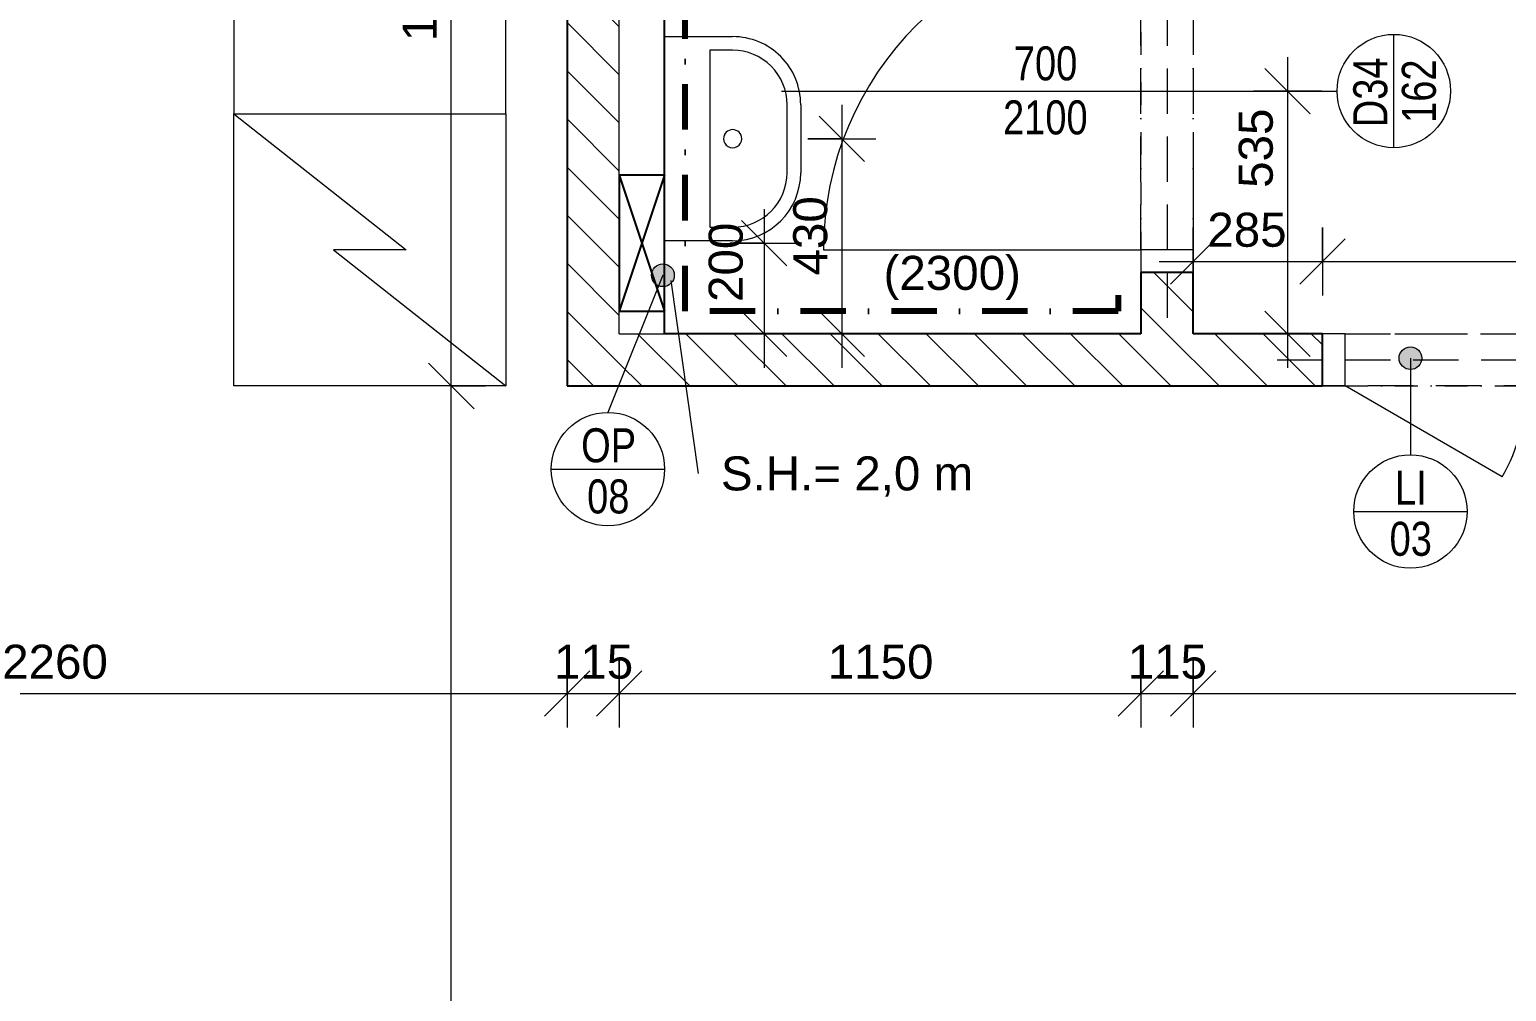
# Model space of a CAD drawing. Header units: millimetres. Extents: x -8668 to 43537, y -2985 to 58543.
# Drawn here: x -5304 to -2048, y 47168 to 49288 of the extents above; entities that cross this region are included whole.
import ezdxf

# ---------------------------------------------------------------- set-up
doc = ezdxf.new("R2010")
doc.units = ezdxf.units.MM
for name, pattern in [('HA_Dash_3mm-S1mm', [150, 100, -50]), ('HA_DashDot_2_2mm-S0_6mm', [110, 50, -30, 0, -30]), ('HA_DashDot_4mm-S1mm', [200, 100, -50, 0, -50])]:
    doc.linetypes.add(name, pattern=pattern)
for name, color, linetype, lineweight in [('A-____-____-DIMS', 9, 'Continuous', 5), ('A-____-____-DIMS-50', 9, 'Continuous', 5), ('A-DETL-____-OTLN', 9, 'Continuous', 25), ('A-DOOR-____-IDEN', 9, 'Continuous', 9), ('A-DOOR-____-MCUT', 9, 'HA_DashDot_2_2mm-S0_6mm', 9), ('A-DOOR-____-OTLN', 9, 'Continuous', 9), ('A-DOOR-FRAM-MCUT', 9, 'Continuous', 9), ('A-GENM-____-HDLN', 9, 'HA_Dash_3mm-S1mm', 9), ('A-GENM-____-IDEN', 9, 'Continuous', 9), ('A-GENM-____-OTLN', 9, 'Continuous', 9), ('A-WALL-____-MCUT', 9, 'Continuous', 25), ('A-WALL-____-PATT', 9, 'Continuous', 25), ('G-____-____-TEXT', 9, 'Continuous', 5), ('I-WALL-____-MCUT', 9, 'Continuous', 25), ('P-SANR-FIXT-OTLN', 9, 'Continuous', 9), ('Q-CASE-____-OTLN', 9, 'Continuous', 9), ('Q-SPCQ-____-OTLN', 9, 'Continuous', 9)]:
    doc.layers.add(name, color=color, linetype=linetype, lineweight=lineweight)
doc.styles.add('Arial_1', font='arial.ttf', dxfattribs={"height": 75})
doc.styles.add('Arial_2', font='arial.ttf', dxfattribs={"width": 0.8, "height": 75})
doc.dimstyles.new('Inner_Dimensions', dxfattribs={"dimscale": 304.8, "dimtxt": 76.519455, "dimasz": 0.328084, "dimexe": 0.246063, "dimexo": 0.0625, "dimgap": 0.032808, "dimtad": 1, "dimdec": 0, "dimzin": 0, "dimdsep": 46, "dimtxsty": 'Arial_1', "dimblk1": 'OBLIQUE', "dimblk2": 'OBLIQUE', "dimsah": 1, "dimcen": 0.09, "dimdle": 0.246063, "dimazin": 0, "dimtfac": 1, "dimtdec": 4, "dimtix": 1, "dimtmove": 2, "dimatfit": 3, "dimfxl": 0.246063, "dimfxlon": 1, "dimtvp": 1, "dimtolj": 1, "dimtzin": 0, "dimlwd": 9, "dimlwe": 9, "dimarcsym": 2})
doc.dimstyles.new('Inner_Dimensions_1', dxfattribs={"dimscale": 304.8, "dimtxt": 76.519455, "dimasz": 0.328084, "dimexe": 0.246063, "dimexo": 0.0625, "dimgap": 0.032808, "dimtad": 1, "dimdec": 0, "dimzin": 0, "dimdsep": 46, "dimtxsty": 'Arial_1', "dimblk1": 'OBLIQUE', "dimblk2": 'OBLIQUE', "dimsah": 1, "dimcen": 0.09, "dimdle": 0.246063, "dimazin": 0, "dimtfac": 1, "dimtdec": 4, "dimtix": 1, "dimtmove": 0, "dimatfit": 3, "dimfxl": 0.246063, "dimfxlon": 1, "dimtvp": 1, "dimtolj": 1, "dimtzin": 0, "dimlwd": 9, "dimlwe": 9, "dimarcsym": 2})
pattern_1 = [(135, (0, 0), (-53.03301, -53.03301), [])]

# ---------------------------------------------------------------- blocks, each defined once
blk = doc.blocks.new('ABMV_WashBasin_Generic - 450x300-1959992-DPS_2NP - B')
at = {"layer": 'P-SANR-FIXT-OTLN'}
for p, q in [((-100, -200), (-100, -50)), ((350, -50), (350, -200)), ((-70, -150), (-70, -200)), ((320, -150), (-70, -150)), ((320, -200), (320, -150)), ((50, -320), (200, -320)), ((200, -350), (50, -350))]:
    blk.add_line(p, q, dxfattribs=at)
for centre, radius, start, end in [((125, -200), 20, 90, 270), ((125, -200), 20, 270, 90), ((50, -200), 150, 180, 270), ((50, -200), 120, 180, 270), ((200, -200), 150, 270, 0), ((200, -200), 120, 270, 0)]:
    blk.add_arc(centre, radius, start, end, dxfattribs=at)
blk = doc.blocks.new('HA_DR_Double_Swing_Solid - In_BJ_1200x2100_800-1670800-DPS_2NP - B')
at = {"layer": 'A-DOOR-____-MCUT'}
for p, q in [((-600, 57.5), (600, 57.5)), ((-600, -57.5), (600, -57.5))]:
    blk.add_line(p, q, dxfattribs=at)
at = {"layer": 'A-DOOR-____-OTLN', "lineweight": 5}
for p, q in [((-253.6, -257.5), (-600, -57.5)), ((600, -857.5), (600, -57.5))]:
    blk.add_line(p, q, dxfattribs=at)
for centre, radius, start, end in [((-600, -57.5), 400, 330, 0), ((600, -57.5), 800, 180, 270)]:
    blk.add_arc(centre, radius, start, end, dxfattribs=at)
at = {"layer": 'A-DOOR-FRAM-MCUT'}
for p, q in [((-600, 57.5), (-650, 57.5)), ((-600, -57.5), (-600, 57.5)), ((650, 57.5), (600, 57.5)), ((600, 57.5), (600, -57.5)), ((-650, -57.5), (-600, -57.5)), ((600, -57.5), (650, -57.5))]:
    blk.add_line(p, q, dxfattribs=at)
blk = doc.blocks.new('HA_DR_Single_Swing_Solid - In_BJ_700x2100-2124342-DPS_2NP - B')
at = {"layer": 'A-DOOR-____-MCUT'}
for p, q in [((-350, 57.5), (350, 57.5)), ((-350, -57.5), (350, -57.5))]:
    blk.add_line(p, q, dxfattribs=at)
at = {"layer": 'A-DOOR-____-OTLN', "lineweight": 5}
blk.add_line((350, -757.5), (350, -57.5), dxfattribs=at)
blk.add_arc((350, -57.5), 700, 180, 270, dxfattribs=at)
at = {"layer": 'A-DOOR-FRAM-MCUT'}
for p, q in [((-350, 57.5), (-400, 57.5)), ((-350, -57.5), (-350, 57.5)), ((400, 57.5), (350, 57.5)), ((350, 57.5), (350, -57.5)), ((-400, -57.5), (-350, -57.5)), ((350, -57.5), (400, -57.5))]:
    blk.add_line(p, q, dxfattribs=at)
blk = doc.blocks.new('Lednice_Mraznička_ADNS - Lednice 600x600x1800-1452862-DPS_2NP - B')
at = {"layer": 'Q-SPCQ-____-OTLN'}
for p, q in [((-300, 300), (300, 300)), ((-300, -300), (-300, 300)), ((80, 0), (-300, 300)), ((300, 300), (300, -300)), ((-80, 0), (80, 0)), ((300, -300), (-80, 0)), ((300, -300), (-300, -300))]:
    blk.add_line(p, q, dxfattribs=at)
blk = doc.blocks.new('Casework 3 - Casework 6-1501675-DPS_2NP - B')
at = {"layer": 'Q-CASE-____-OTLN'}
for p, q in [((-4254.3, 50152.7), (-4929.3, 50152.7)), ((-4254.3, 49102.7), (-4254.3, 50152.7)), ((-4929.3, 49552.7), (-4854.3, 49552.7)), ((-4854.3, 49552.7), (-4854.3, 49102.7))]:
    blk.add_line(p, q, dxfattribs=at)
blk = doc.blocks.new('HA_GM_Tiling_LineBased - Generic Tiles-2050443-DPS_2NP - B')
at = {"layer": 'A-GENM-____-OTLN', "linetype": 'HA_DashDot_4mm-S1mm', "lineweight": 80}
blk.add_line((50, -50), (85, -50), dxfattribs=at)
blk = doc.blocks.new('HA_GM_Tiling_LineBased - Generic Tiles-2050668-DPS_2NP - B')
at = {"layer": 'A-GENM-____-OTLN', "linetype": 'HA_DashDot_4mm-S1mm', "lineweight": 80}
blk.add_line((50, -50), (1005, -50), dxfattribs=at)
blk = doc.blocks.new('HA_GM_Tiling_LineBased - Generic Tiles-2050667-DPS_2NP - B')
at = {"layer": 'A-GENM-____-OTLN', "linetype": 'HA_DashDot_4mm-S1mm', "lineweight": 80}
blk.add_line((50, -50), (1585, -50), dxfattribs=at)
blk = doc.blocks.new('TB_Porotherm KP11_5_1500mm - TB_Porotherm KP11_5_1500mm-1920557-DPS_2NP - B')
at = {"layer": 'A-GENM-____-HDLN'}
for p, q in [((-750, 57.5), (750, 57.5)), ((-750, 0), (750, 0)), ((750, -57.5), (-750, -57.5))]:
    blk.add_line(p, q, dxfattribs=at)
blk = doc.blocks.new('TB_Porotherm KP11_5_1000mm - TB_Porotherm KP11_5_1000mm-1908785-DPS_2NP - B')
at = {"layer": 'A-GENM-____-HDLN'}
for p, q in [((-500, 57.5), (500, 57.5)), ((-500, 0), (500, 0)), ((500, -57.5), (-500, -57.5))]:
    blk.add_line(p, q, dxfattribs=at)
blk = doc.blocks.new('DIMBLOCK2-DPS_2NP - B')
at = {"layer": 'A-____-____-DIMS-50', "lineweight": 9}
for p, q in [((-4374.5, 48502.7), (-4424.5, 48552.7)), ((-4299.5, 48502.7), (-4449.5, 48502.7)), ((-4374.5, 44737.7), (-4374.5, 48502.7)), ((-4374.5, 48502.7), (-4324.5, 48452.7)), ((-4374.5, 48502.7), (-4299.5, 48502.7)), ((-4374.5, 44737.7), (-4424.5, 44787.7)), ((-4299.5, 44737.7), (-4449.5, 44737.7)), ((-4374.5, 44737.7), (-4324.5, 44687.7)), ((-4374.5, 44737.7), (-4299.5, 44737.7))]:
    blk.add_line(p, q, dxfattribs=at)
at = {"layer": 'A-____-____-DIMS-50', "color": 0, "lineweight": 9, "insert": (-4481.9, 46504.9), "char_height": 75, "width": 276.883, "attachment_point": 1, "rotation": 90, "line_spacing_factor": 0.941778, "style": 'Arial_1'}
blk.add_mtext('3765', dxfattribs=at)
blk = doc.blocks.new('_Oblique')
at = {"color": 0, "linetype": 'ByBlock', "lineweight": -2}
blk.add_line((-0.5, -0.5), (0.5, 0.5), dxfattribs=at)
blk = doc.blocks.new('DIMBLOCK3-DPS_2NP - B')
at = {"layer": 'A-____-____-DIMS-50', "lineweight": 9}
for p, q in [((-4374.5, 50252.7), (-4424.5, 50302.7)), ((-4449.5, 50252.7), (-4299.5, 50252.7)), ((-4374.5, 50252.7), (-4449.5, 50252.7)), ((-4374.5, 48502.7), (-4374.5, 50252.7)), ((-4374.5, 50252.7), (-4324.5, 50202.7)), ((-4374.5, 48502.7), (-4424.5, 48552.7)), ((-4299.5, 48502.7), (-4449.5, 48502.7)), ((-4374.5, 48502.7), (-4324.5, 48452.7)), ((-4374.5, 48502.7), (-4299.5, 48502.7))]:
    blk.add_line(p, q, dxfattribs=at)
at = {"layer": 'A-____-____-DIMS-50', "color": 0, "lineweight": 9, "insert": (-4481.9, 49262.4), "char_height": 75, "width": 276.883, "attachment_point": 1, "rotation": 90, "line_spacing_factor": 0.941778, "style": 'Arial_1'}
blk.add_mtext('1750', dxfattribs=at)
blk = doc.blocks.new('HA_TAG_Door_TypeMark_wDimensions - Scale50_Right with Bouble-921060-DPS_2NP - B')
at = {"layer": 'A-DOOR-____-IDEN'}
for p, q in [((0, 5), (0, -19.5)), ((-2.5, -22), (2.5, -22))]:
    blk.add_line(p, q, dxfattribs=at)
blk.add_circle((0, -22), 2.5, dxfattribs=at)
blk = doc.blocks.new('DIMBLOCK112-DPS_2NP - B')
at = {"layer": 'A-____-____-DIMS-50', "lineweight": 9}
for p, q in [((-6379.3, 47900.2), (-6379.3, 47750.2)), ((-6379.3, 47825.2), (-6379.3, 47900.2)), ((-4119.3, 47900.2), (-4119.3, 47750.2)), ((-4119.3, 47825.2), (-4119.3, 47900.2)), ((-6379.3, 47825.2), (-6329.3, 47875.2)), ((-4119.3, 47825.2), (-4069.3, 47875.2)), ((-6454.3, 47825.2), (-4119.3, 47825.2)), ((-6379.3, 47825.2), (-6429.3, 47775.2)), ((-4119.3, 47825.2), (-4169.3, 47775.2))]:
    blk.add_line(p, q, dxfattribs=at)
at = {"layer": 'A-____-____-DIMS-50', "color": 0, "lineweight": 9, "insert": (-5364.7, 47932.5), "char_height": 75, "width": 276.883, "attachment_point": 1, "line_spacing_factor": 0.941778, "style": 'Arial_1'}
blk.add_mtext('2260', dxfattribs=at)
blk = doc.blocks.new('DIMBLOCK113-DPS_2NP - B')
at = {"layer": 'A-____-____-DIMS-50', "lineweight": 9}
for p, q in [((-4119.3, 47900.2), (-4119.3, 47750.2)), ((-4119.3, 47825.2), (-4119.3, 47900.2)), ((-4004.3, 47900.2), (-4004.3, 47750.2)), ((-4004.3, 47825.2), (-4004.3, 47900.2)), ((-4119.3, 47825.2), (-4069.3, 47875.2)), ((-4004.3, 47825.2), (-3954.3, 47875.2)), ((-4119.3, 47825.2), (-4169.3, 47775.2)), ((-4119.3, 47825.2), (-4004.3, 47825.2)), ((-4004.3, 47825.2), (-4054.3, 47775.2))]:
    blk.add_line(p, q, dxfattribs=at)
at = {"layer": 'A-____-____-DIMS-50', "color": 0, "lineweight": 9, "insert": (-4148.3, 47932.5), "char_height": 75, "width": 207.662, "attachment_point": 1, "line_spacing_factor": 0.941778, "style": 'Arial_1'}
blk.add_mtext('115', dxfattribs=at)
blk = doc.blocks.new('DIMBLOCK114-DPS_2NP - B')
at = {"layer": 'A-____-____-DIMS-50', "lineweight": 9}
for p, q in [((-4004.3, 47900.2), (-4004.3, 47750.2)), ((-4004.3, 47825.2), (-4004.3, 47900.2)), ((-2854.3, 47900.2), (-2854.3, 47750.2)), ((-2854.3, 47825.2), (-2854.3, 47900.2)), ((-4004.3, 47825.2), (-3954.3, 47875.2)), ((-2854.3, 47825.2), (-2804.3, 47875.2)), ((-4004.3, 47825.2), (-4054.3, 47775.2)), ((-4004.3, 47825.2), (-2854.3, 47825.2)), ((-2854.3, 47825.2), (-2904.3, 47775.2))]:
    blk.add_line(p, q, dxfattribs=at)
at = {"layer": 'A-____-____-DIMS-50', "color": 0, "lineweight": 9, "insert": (-3544.7, 47932.5), "char_height": 75, "width": 276.883, "attachment_point": 1, "line_spacing_factor": 0.941778, "style": 'Arial_1'}
blk.add_mtext('1150', dxfattribs=at)
blk = doc.blocks.new('DIMBLOCK115-DPS_2NP - B')
at = {"layer": 'A-____-____-DIMS-50', "lineweight": 9}
for p, q in [((-2854.3, 47900.2), (-2854.3, 47750.2)), ((-2854.3, 47825.2), (-2854.3, 47900.2)), ((-2739.3, 47900.2), (-2739.3, 47750.2)), ((-2739.3, 47825.2), (-2739.3, 47900.2)), ((-2854.3, 47825.2), (-2804.3, 47875.2)), ((-2739.3, 47825.2), (-2689.3, 47875.2)), ((-2854.3, 47825.2), (-2904.3, 47775.2)), ((-2854.3, 47825.2), (-2739.3, 47825.2)), ((-2739.3, 47825.2), (-2789.3, 47775.2))]:
    blk.add_line(p, q, dxfattribs=at)
at = {"layer": 'A-____-____-DIMS-50', "color": 0, "lineweight": 9, "insert": (-2883.3, 47932.5), "char_height": 75, "width": 207.662, "attachment_point": 1, "line_spacing_factor": 0.941778, "style": 'Arial_1'}
blk.add_mtext('115', dxfattribs=at)
blk = doc.blocks.new('DIMBLOCK116-DPS_2NP - B')
at = {"layer": 'A-____-____-DIMS-50', "lineweight": 9}
for p, q in [((-2739.3, 47900.2), (-2739.3, 47750.2)), ((-2739.3, 47825.2), (-2739.3, 47900.2)), ((-1054.3, 47900.2), (-1054.3, 47750.2)), ((-1054.3, 47825.2), (-1054.3, 47900.2)), ((-2739.3, 47825.2), (-2689.3, 47875.2)), ((-1054.3, 47825.2), (-1004.3, 47875.2)), ((-2739.3, 47825.2), (-2789.3, 47775.2)), ((-2739.3, 47825.2), (-979.3, 47825.2)), ((-1054.3, 47825.2), (-1104.3, 47775.2))]:
    blk.add_line(p, q, dxfattribs=at)
at = {"layer": 'A-____-____-DIMS-50', "color": 0, "lineweight": 9, "insert": (-2012.2, 47932.5), "char_height": 75, "width": 276.883, "attachment_point": 1, "line_spacing_factor": 0.941778, "style": 'Arial_1'}
blk.add_mtext('1685', dxfattribs=at)
blk = doc.blocks.new('DIMBLOCK117-DPS_2NP - B')
at = {"layer": 'A-____-____-DIMS-50', "lineweight": 9}
for p, q in [((-2739.3, 48852.2), (-2739.3, 48702.2)), ((-2739.3, 48777.2), (-2739.3, 48852.2)), ((-2454.3, 48852.2), (-2454.3, 48702.2)), ((-2454.3, 48777.2), (-2454.3, 48852.2)), ((-2739.3, 48777.2), (-2689.3, 48827.2)), ((-2454.3, 48777.2), (-2404.3, 48827.2)), ((-2814.3, 48777.2), (-2454.3, 48777.2)), ((-2739.3, 48777.2), (-2789.3, 48727.2)), ((-2454.3, 48777.2), (-2504.3, 48727.2))]:
    blk.add_line(p, q, dxfattribs=at)
at = {"layer": 'A-____-____-DIMS-50', "color": 0, "lineweight": 9, "insert": (-2707.9, 48884.6), "char_height": 75, "width": 207.662, "attachment_point": 1, "line_spacing_factor": 0.941778, "style": 'Arial_1'}
blk.add_mtext('285', dxfattribs=at)
blk = doc.blocks.new('DIMBLOCK118-DPS_2NP - B')
at = {"layer": 'A-____-____-DIMS-50', "lineweight": 9}
for p, q in [((-2454.3, 48852.2), (-2454.3, 48702.2)), ((-2454.3, 48777.2), (-2454.3, 48852.2)), ((-1154.3, 48852.2), (-1154.3, 48702.2)), ((-1154.3, 48777.2), (-1154.3, 48852.2)), ((-2454.3, 48777.2), (-2404.3, 48827.2)), ((-1154.3, 48777.2), (-1104.3, 48827.2)), ((-2454.3, 48777.2), (-2504.3, 48727.2)), ((-2454.3, 48777.2), (-1154.3, 48777.2)), ((-1154.3, 48777.2), (-1204.3, 48727.2))]:
    blk.add_line(p, q, dxfattribs=at)
at = {"layer": 'A-____-____-DIMS-50', "color": 0, "lineweight": 9, "insert": (-1919.7, 48884.6), "char_height": 75, "width": 276.883, "attachment_point": 1, "line_spacing_factor": 0.941778, "style": 'Arial_1'}
blk.add_mtext('1300', dxfattribs=at)
blk = doc.blocks.new('DIMBLOCK120-DPS_2NP - B')
at = {"layer": 'A-____-____-DIMS-50', "lineweight": 9}
for p, q in [((-2531.3, 49152.7), (-2581.3, 49202.7)), ((-2531.3, 49227.7), (-2531.3, 48542.7)), ((-2456.3, 49152.7), (-2606.3, 49152.7)), ((-2531.3, 49152.7), (-2481.3, 49102.7)), ((-2531.3, 49152.7), (-2456.3, 49152.7)), ((-2531.3, 48617.7), (-2581.3, 48667.7)), ((-2456.3, 48617.7), (-2606.3, 48617.7)), ((-2531.3, 48617.7), (-2481.3, 48567.7)), ((-2531.3, 48617.7), (-2456.3, 48617.7))]:
    blk.add_line(p, q, dxfattribs=at)
at = {"layer": 'A-____-____-DIMS-50', "color": 0, "lineweight": 9, "insert": (-2638.7, 48939.4), "char_height": 75, "width": 207.662, "attachment_point": 1, "rotation": 90, "line_spacing_factor": 0.941778, "style": 'Arial_1'}
blk.add_mtext('535', dxfattribs=at)
blk = doc.blocks.new('HA_TAG_GM_Products - Generic-588599-DPS_2NP - B')
at = {"layer": 'A-GENM-____-IDEN'}
blk.add_line((-2.5, 0), (2.5, 0), dxfattribs=at)
blk.add_circle((0, 0), 2.5, dxfattribs=at)
blk = doc.blocks.new('DIMBLOCK271-DPS_2NP - B')
at = {"layer": 'A-____-____-DIMS-50', "lineweight": 9}
for p, q in [((-3685.1, 48892.7), (-3685.1, 48542.7)), ((-3685.1, 48817.7), (-3735.1, 48867.7)), ((-3760.1, 48817.7), (-3610.1, 48817.7)), ((-3685.1, 48817.7), (-3760.1, 48817.7)), ((-3685.1, 48817.7), (-3635.1, 48767.7)), ((-3685.1, 48617.7), (-3735.1, 48667.7)), ((-3610.1, 48617.7), (-3760.1, 48617.7)), ((-3685.1, 48617.7), (-3635.1, 48567.7)), ((-3685.1, 48617.7), (-3610.1, 48617.7))]:
    blk.add_line(p, q, dxfattribs=at)
at = {"layer": 'A-____-____-DIMS-50', "color": 0, "lineweight": 9, "insert": (-3807.2, 48687.9), "char_height": 75, "width": 207.662, "attachment_point": 1, "rotation": 90, "line_spacing_factor": 0.941778, "style": 'Arial_1'}
blk.add_mtext('200', dxfattribs=at)
blk = doc.blocks.new('DIMBLOCK287-DPS_2NP - B')
at = {"layer": 'A-____-____-DIMS-50', "lineweight": 9}
for p, q in [((-3513.6, 49122.7), (-3513.6, 48542.7)), ((-3513.6, 49047.7), (-3563.6, 49097.7)), ((-3588.6, 49047.7), (-3438.6, 49047.7)), ((-3513.6, 49047.7), (-3588.6, 49047.7)), ((-3513.6, 49047.7), (-3463.6, 48997.7)), ((-3513.6, 48617.7), (-3563.6, 48667.7)), ((-3438.6, 48617.7), (-3588.6, 48617.7)), ((-3513.6, 48617.7), (-3463.6, 48567.7)), ((-3513.6, 48617.7), (-3438.6, 48617.7))]:
    blk.add_line(p, q, dxfattribs=at)
at = {"layer": 'A-____-____-DIMS-50', "color": 0, "lineweight": 9, "insert": (-3620.9, 48746.2), "char_height": 75, "width": 207.662, "attachment_point": 1, "rotation": 90, "line_spacing_factor": 0.941778, "style": 'Arial_1'}
blk.add_mtext('430', dxfattribs=at)

msp = doc.modelspace()

# ---------------------------------------------------------------- hatches: boundary and pattern name
at = {"layer": 'A-GENM-____-IDEN'}
h = msp.add_hatch(color=256, dxfattribs=at)
edge = h.paths.add_edge_path()
edge.add_arc((-3908, 48746.7), 25, 0, 360)
h = msp.add_hatch(color=256, dxfattribs=at)
edge = h.paths.add_edge_path()
edge.add_arc((-2260.2, 48563.9), 25, 0, 360)
at = {"layer": 'A-WALL-____-PATT', "lineweight": 5}
h = msp.add_hatch(dxfattribs=at)
h.set_pattern_fill('FP_3', color=256, style=0, pattern_type=2)
h.set_pattern_definition(pattern_1)
h.paths.add_polyline_path([(-2739.3, 48617.7), (-2739.3, 48752.7), (-2854.3, 48752.7), (-2854.3, 48617.7)])
h.paths.add_polyline_path([(-2739.3, 49552.7), (-2739.3, 50367.7), (-2854.3, 50367.7), (-2854.3, 49552.7)])
h = msp.add_hatch(dxfattribs=at)
h.set_pattern_fill('FP_3', color=256, style=0, pattern_type=2)
h.set_pattern_definition(pattern_1)
h.paths.add_polyline_path([(-4004.3, 48502.7), (-4004.3, 50252.7), (-4119.3, 50252.7), (-4119.3, 48502.7)])
h = msp.add_hatch(dxfattribs=at)
h.set_pattern_fill('FP_3', color=256, style=0, pattern_type=2)
h.set_pattern_definition(pattern_1)
h.paths.add_polyline_path([(-1054.3, 48502.7), (-1054.3, 48617.7), (-1154.3, 48617.7), (-1154.3, 48502.7)])
h.paths.add_polyline_path([(-2454.3, 48502.7), (-2454.3, 48617.7), (-4004.3, 48617.7), (-4004.3, 48502.7), (-3192.6, 48502.7)])

# ---------------------------------------------------------------- linework, layer by layer
at = {"layer": 'A-DETL-____-OTLN'}
for p, q in [((-4004.3, 48967.7), (-4004.3, 48667.7)), ((-3904.3, 48967.7), (-4004.3, 48967.7)), ((-4004.3, 48967.7), (-3904.3, 48667.7)), ((-3904.3, 48967.7), (-4004.3, 48667.7)), ((-3904.3, 48667.7), (-3904.3, 48967.7)), ((-4004.3, 48667.7), (-3904.3, 48667.7))]:
    msp.add_line(p, q, dxfattribs=at)
at = {"layer": 'A-GENM-____-IDEN'}
for p, q in [((-3908, 48746.7), (-4029.3, 48444.4)), ((-2260.2, 48563.9), (-2260.2, 48351))]:
    msp.add_line(p, q, dxfattribs=at)
for centre in [(-3908, 48746.7), (-2260.2, 48563.9)]:
    msp.add_circle(centre, 25, dxfattribs=at)
at = {"layer": 'A-WALL-____-MCUT', "lineweight": 9}
for q in [(-4004.3, 50252.7), (-3904.3, 48617.7)]:
    msp.add_line((-4004.3, 48617.7), q, dxfattribs=at)
at = {"layer": 'G-____-____-TEXT', "color": 10, "lineweight": 9}
msp.add_line((-3890.9, 48734.9), (-3830.2, 48310), dxfattribs=at)
at = {"layer": 'I-WALL-____-MCUT'}
for p, q in [((-4119.3, 50252.7), (-4119.3, 48502.7)), ((-3904.3, 48617.7), (-3904.3, 50252.7)), ((-2739.3, 48752.7), (-2854.3, 48752.7)), ((-2854.3, 48752.7), (-2854.3, 48617.7)), ((-2739.3, 48617.7), (-2739.3, 48752.7)), ((-2854.3, 48617.7), (-3904.3, 48617.7)), ((-2454.3, 48617.7), (-2739.3, 48617.7)), ((-2454.3, 48502.7), (-2454.3, 48617.7)), ((-4119.3, 48502.7), (-2454.3, 48502.7))]:
    msp.add_line(p, q, dxfattribs=at)

# ---------------------------------------------------------------- block references
at = {"layer": 'A-DOOR-____-IDEN', "xscale": 49.99999999999998, "yscale": 49.99999999999998, "zscale": 49.99999999999998, "rotation": 89.99999999999972}
msp.add_blockref('HA_TAG_Door_TypeMark_wDimensions - Scale50_Right with Bouble-921060-DPS_2NP - B', (-3396.8, 49152.7), dxfattribs=at)
at = {"layer": 'A-DOOR-____-OTLN', "rotation": 269.9999999999998}
msp.add_blockref('HA_DR_Single_Swing_Solid - In_BJ_700x2100-2124342-DPS_2NP - B', (-2796.8, 49152.7), dxfattribs=at)
at = {"layer": 'A-DOOR-____-OTLN'}
msp.add_blockref('HA_DR_Double_Swing_Solid - In_BJ_1200x2100_800-1670800-DPS_2NP - B', (-1804.3, 48560.2), dxfattribs=at)
at = {"layer": 'A-GENM-____-IDEN', "xscale": 49.99999999999998, "yscale": 49.99999999999998, "zscale": 49.99999999999998}
for p in [(-4029.3, 48319.4), (-2260.2, 48226)]:
    msp.add_blockref('HA_TAG_GM_Products - Generic-588599-DPS_2NP - B', p, dxfattribs=at)
at = {"layer": 'A-GENM-____-OTLN', "linetype": 'HA_DashDot_4mm-S1mm', "lineweight": 80}
for name, p, rotation in [('HA_GM_Tiling_LineBased - Generic Tiles-2050667-DPS_2NP - B', (-3909.3, 48617.7), 89.99999999999991), ('HA_GM_Tiling_LineBased - Generic Tiles-2050443-DPS_2NP - B', (-2854.3, 48752.7), 270), ('HA_GM_Tiling_LineBased - Generic Tiles-2050668-DPS_2NP - B', (-2854.3, 48617.7), 180)]:
    msp.add_blockref(name, p, dxfattribs=dict(at, rotation=rotation))
at = {"layer": 'A-GENM-____-OTLN', "rotation": 269.9999999999998}
msp.add_blockref('TB_Porotherm KP11_5_1000mm - TB_Porotherm KP11_5_1000mm-1908785-DPS_2NP - B', (-2796.8, 49152.7), dxfattribs=at)
at = {"layer": 'A-GENM-____-OTLN'}
msp.add_blockref('TB_Porotherm KP11_5_1500mm - TB_Porotherm KP11_5_1500mm-1920557-DPS_2NP - B', (-1804.3, 48560.2), dxfattribs=at)
at = {"layer": 'P-SANR-FIXT-OTLN', "rotation": 90.00000000000026}
msp.add_blockref('ABMV_WashBasin_Generic - 450x300-1959992-DPS_2NP - B', (-3954.3, 48922.7), dxfattribs=at)
at = {"layer": 'Q-CASE-____-OTLN'}
msp.add_blockref('Casework 3 - Casework 6-1501675-DPS_2NP - B', (0, 0), dxfattribs=at)
at = {"layer": 'Q-SPCQ-____-OTLN', "rotation": 180}
msp.add_blockref('Lednice_Mraznička_ADNS - Lednice 600x600x1800-1452862-DPS_2NP - B', (-4554.3, 48802.7), dxfattribs=at)

# ---------------------------------------------------------------- texts
at = {"layer": 'A-DOOR-____-IDEN', "lineweight": 5, "char_height": 75, "attachment_point": 1, "style": 'Arial_2'}
for s, insert, width in [('700', (-3134.4, 49251.3), 173.164), ('2100', (-3158.2, 49132.2), 230.886)]:
    msp.add_mtext(s, dxfattribs=dict(at, insert=insert, width=width))
at = {"layer": 'A-DOOR-____-IDEN', "lineweight": 5, "char_height": 75, "attachment_point": 1, "rotation": 90, "style": 'Arial_2'}
for s, insert, width in [('D34', (-2386.2, 49073), 189.198), ('162', (-2279.1, 49082.5), 173.164)]:
    msp.add_mtext(s, dxfattribs=dict(at, insert=insert, width=width))
at = {"layer": 'A-GENM-____-IDEN', "lineweight": 5, "char_height": 75, "attachment_point": 1}
for s, insert, width, style in [('(2300)', (-3421.7, 48789.5), 376.793, 'Arial_1'), ('OP', (-4088.3, 48409.5), 147.51, 'Arial_2'), ('08', (-4075.1, 48296.8), 115.443, 'Arial_2'), ('LI', (-2294.1, 48316.1), 86.582, 'Arial_2'), ('03', (-2306.1, 48203.4), 115.443, 'Arial_2')]:
    msp.add_mtext(s, dxfattribs=dict(at, insert=insert, width=width, style=style))
at = {"layer": 'G-____-____-TEXT', "color": 7, "lineweight": 9, "insert": (-3780.2, 48347.5), "char_height": 75, "width": 685.443, "attachment_point": 1, "style": 'Arial_1'}
msp.add_mtext('S.H.= 2,0 m', dxfattribs=at)

# ---------------------------------------------------------------- dimensions: what is measured, and where the dimension line sits
at = {"layer": 'A-____-____-DIMS', "lineweight": 9}
for base, p1, p2, override, picture, middle in [((-4374.5, 50252.7), (-4299.5, 48502.7), (-4449.5, 50252.7), {"dimpost": '<>', "dimfxl": 1756.416807}, 'DIMBLOCK3-DPS_2NP - B', (-4422.8, 49377.7)), ((-3513.6, 48617.7), (-3588.6, 49047.7), (-3438.6, 48617.7), {"dimpost": '<>', "dimfxl": 455.411901}, 'DIMBLOCK287-DPS_2NP - B', (-3561.9, 48832.7)), ((-4374.5, 48502.7), (-4299.5, 44737.7), (-4299.5, 48502.7), {"dimpost": '<>', "dimfxl": 3765}, 'DIMBLOCK2-DPS_2NP - B', (-4422.9, 46620.2))]:
    dim = msp.add_linear_dim(base=base, p1=p1, p2=p2, angle=90, dimstyle='Inner_Dimensions_1', override=override, dxfattribs=at)
    dim.commit()
    dim.dimension.update_dxf_attribs({"geometry": picture, "text_midpoint": middle})
for base, p1, p2, override, picture, middle in [((-2531.3, 48617.7), (-2456.3, 49152.7), (-2456.3, 48617.7), {"dimpost": '<>', "dimfxl": 535}, 'DIMBLOCK120-DPS_2NP - B', (-2588.7, 49043.2)), ((-3685.1, 48617.7), (-3760.1, 48817.7), (-3610.1, 48617.7), {"dimpost": '<>', "dimfxl": 250}, 'DIMBLOCK271-DPS_2NP - B', (-3757.2, 48791.8))]:
    dim = msp.add_linear_dim(base=base, p1=p1, p2=p2, angle=90, dimstyle='Inner_Dimensions', override=override, dxfattribs=at)
    dim.commit()
    dim.dimension.update_dxf_attribs({"geometry": picture, "text_midpoint": middle, "dimtype": 160, "text_rotation": 90})
dim = msp.add_linear_dim(base=(-2454.3, 48777.2), p1=(-2739.3, 48852.2), p2=(-2454.3, 48852.2), dimstyle='Inner_Dimensions', override={"dimpost": '<>', "dimfxl": 285}, dxfattribs=at)
dim.commit()
dim.dimension.update_dxf_attribs({"geometry": 'DIMBLOCK117-DPS_2NP - B', "text_midpoint": (-2604.1, 48834.6), "dimtype": 160})
for base, p1, p2, override, picture, middle in [((-1154.3, 48777.2), (-2454.3, 48852.2), (-1154.3, 48852.2), {"dimpost": '<>', "dimfxl": 1300}, 'DIMBLOCK118-DPS_2NP - B', (-1804.3, 48825.5)), ((-4119.3, 47825.2), (-6379.3, 47900.2), (-4119.3, 47900.2), {"dimpost": '<>', "dimfxl": 2260}, 'DIMBLOCK112-DPS_2NP - B', (-5249.3, 47873.5)), ((-4004.3, 47825.2), (-4119.3, 47900.2), (-4004.3, 47900.2), {"dimpost": '<>', "dimfxl": 115}, 'DIMBLOCK113-DPS_2NP - B', (-4061.8, 47873.5)), ((-2854.3, 47825.2), (-4004.3, 47900.2), (-2854.3, 47900.2), {"dimpost": '<>', "dimfxl": 1150}, 'DIMBLOCK114-DPS_2NP - B', (-3429.3, 47873.5)), ((-2739.3, 47825.2), (-2854.3, 47900.2), (-2739.3, 47900.2), {"dimpost": '<>', "dimfxl": 115}, 'DIMBLOCK115-DPS_2NP - B', (-2796.8, 47873.5)), ((-1054.3, 47825.2), (-2739.3, 47900.2), (-1054.3, 47900.2), {"dimpost": '<>', "dimfxl": 1685}, 'DIMBLOCK116-DPS_2NP - B', (-1896.8, 47873.5))]:
    dim = msp.add_linear_dim(base=base, p1=p1, p2=p2, dimstyle='Inner_Dimensions_1', override=override, dxfattribs=at)
    dim.commit()
    dim.dimension.update_dxf_attribs({"geometry": picture, "text_midpoint": middle})

doc.saveas('drawing.dxf')
